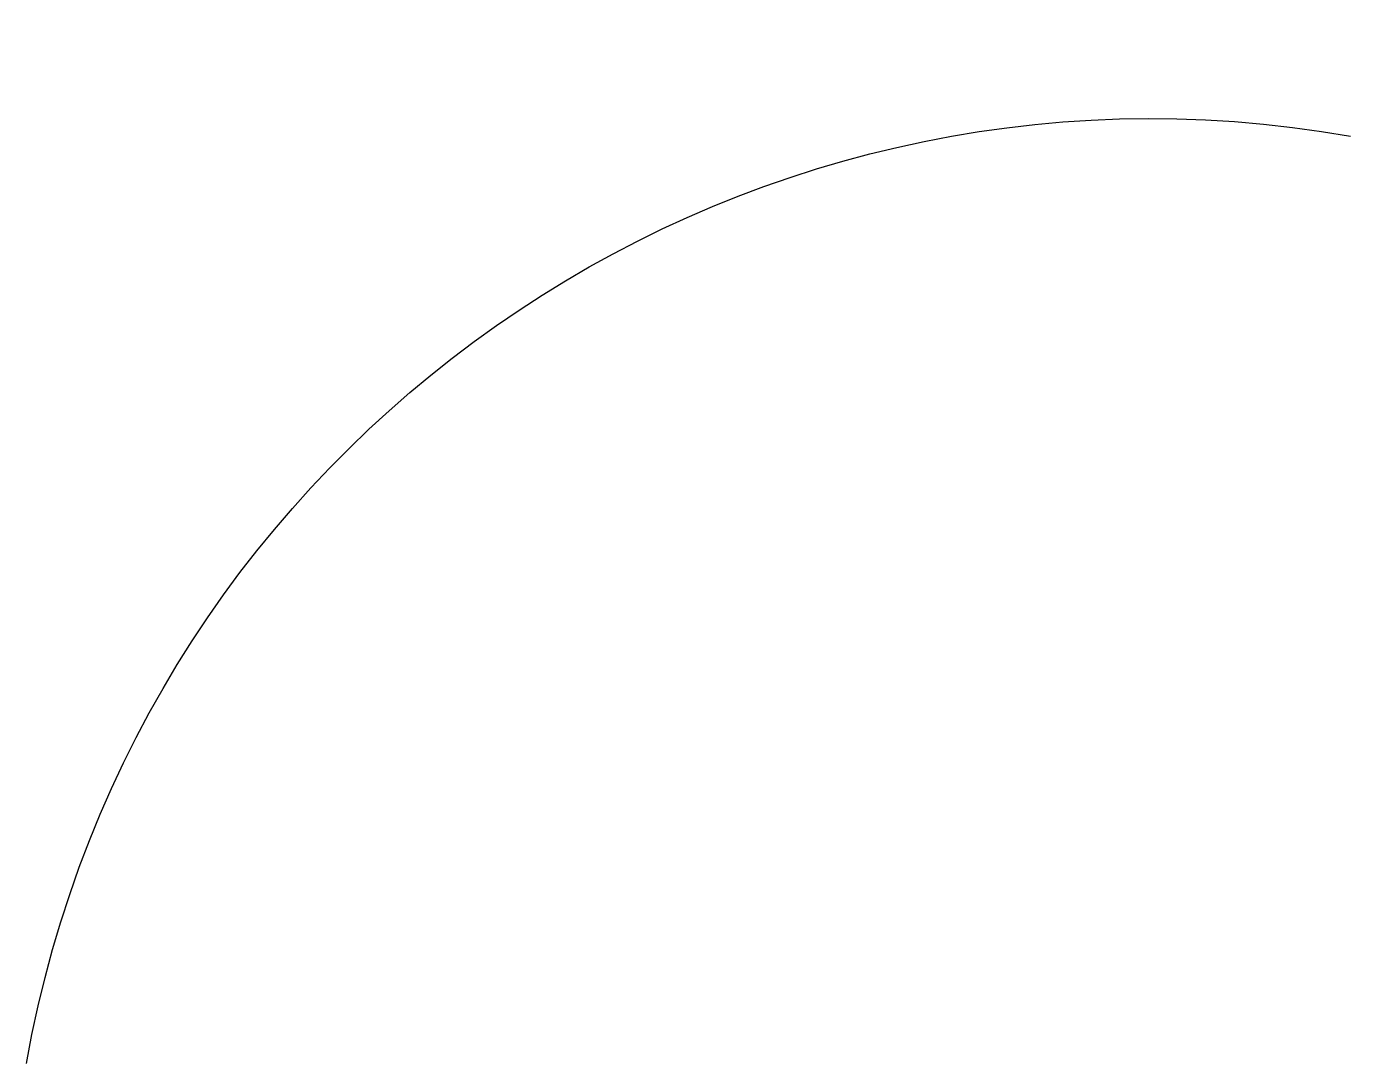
# Model space of a CAD drawing. Header units: metres. Extents: x 1.03 to 3.35, y 2.35 to 4.16.
import ezdxf

# ---------------------------------------------------------------- set-up
doc = ezdxf.new("R2010")
doc.units = ezdxf.units.M

# ---------------------------------------------------------------- blocks, each defined once
blk = doc.blocks.new('ARCBLK')
blk.add_arc((1, 0), 2, 10, 100)

msp = doc.modelspace()

# ---------------------------------------------------------------- block references
at = {"xscale": -1}
msp.add_blockref('ARCBLK', (4, 2), dxfattribs=at)

doc.saveas('drawing.dxf')
